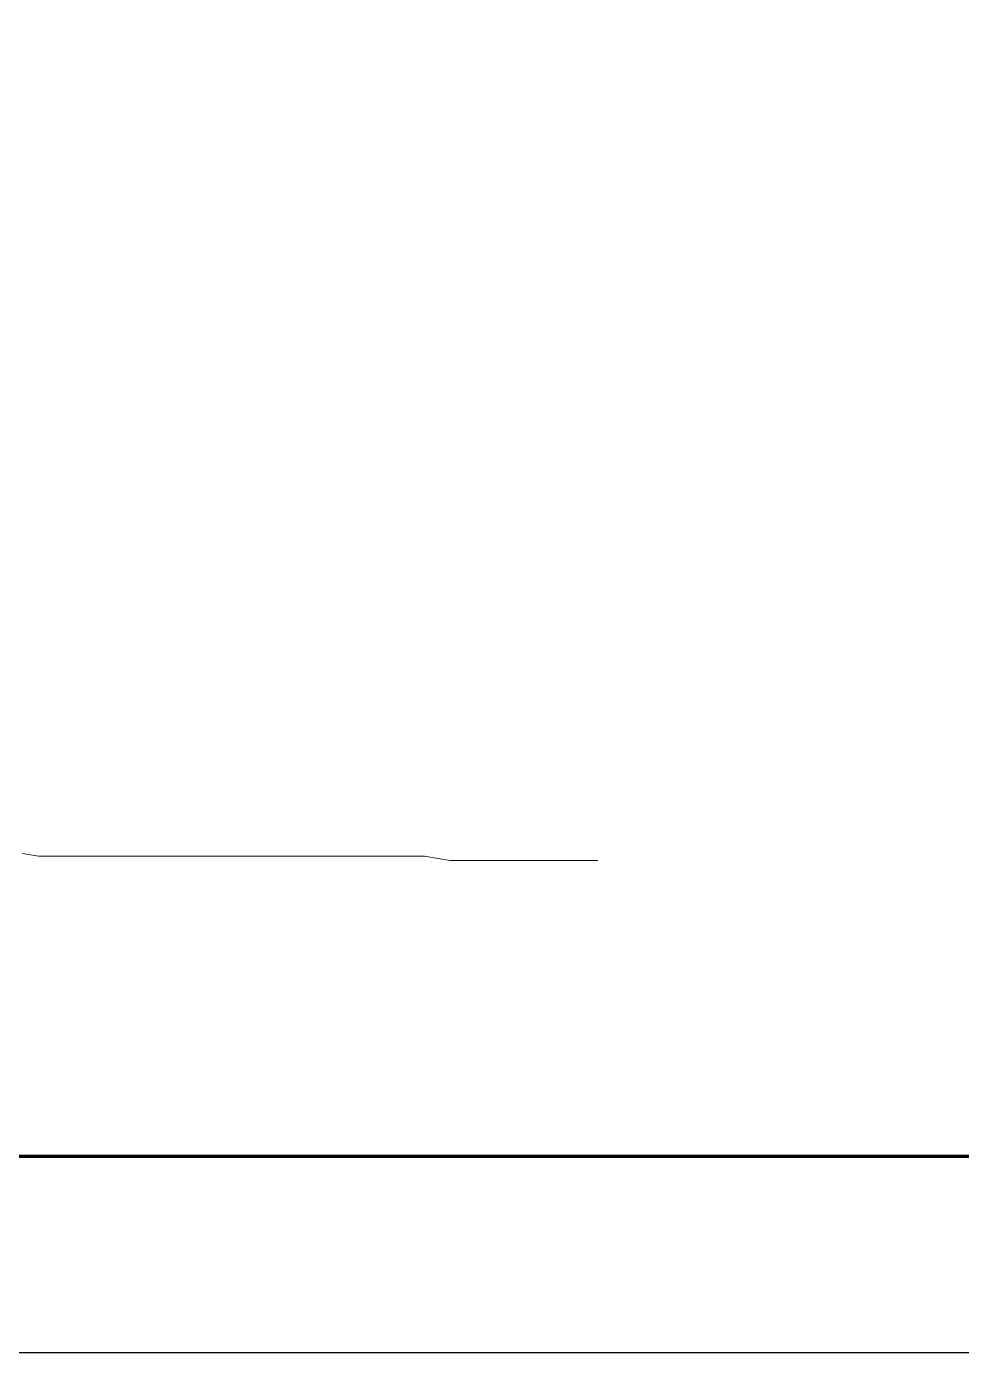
# Model space of a CAD drawing. Header units: millimetres. Extents: x -2078669 to -1085629, y -5987148 to 310365.
# Drawn here: x -1481733 to -1429331, y -4375452 to -4301181 of the extents above; entities that cross this region are included whole.
import ezdxf

# ---------------------------------------------------------------- set-up
doc = ezdxf.new("R2010")
doc.units = ezdxf.units.MM
doc.header["$LTSCALE"] = 500
doc.layers.get('Defpoints').update_dxf_attribs({"color": 153})
doc.layers.add('D-BGD', color=7, linetype='Continuous', lineweight=13)
doc.layers.add('D-TTL', color=2, linetype='Continuous', lineweight=140)

msp = doc.modelspace()

# ---------------------------------------------------------------- linework, layer by layer
at = {"layer": 'D-BGD', "linetype": 'Continuous', "lineweight": 13, "elevation": 708000}
msp.add_lwpolyline([(-1449708.8, -4347899.6), (-1450290.5, -4347899.6), (-1450781, -4347899.6), (-1451443.9, -4347899.6), (-1452222.7, -4347899.6), (-1452799, -4347899.6), (-1453664.5, -4347899.6), (-1454834.2, -4347899.6), (-1455106.2, -4347899.6), (-1455307.5, -4347899.6), (-1456548, -4347899.6), (-1457010.8, -4347899.6), (-1457816, -4347899.6), (-1457989.7, -4347899.6), (-1458224.5, -4347858.9), (-1459431.5, -4347649.6), (-1460324.5, -4347649.6), (-1460873.2, -4347649.6), (-1461614.8, -4347649.6), (-1462315, -4347649.6), (-1462833, -4347649.6), (-1463756.7, -4347649.6), (-1465005.1, -4347649.6), (-1465198.5, -4347649.6), (-1465341.6, -4347649.6), (-1466640.2, -4347649.6), (-1467850.1, -4347649.6), (-1468082, -4347649.6), (-1468395.4, -4347649.6), (-1469523.7, -4347649.6), (-1470358.6, -4347649.6), (-1470965.5, -4347649.6), (-1471785.7, -4347649.6), (-1472407.2, -4347649.6), (-1472867.1, -4347649.6), (-1473849, -4347649.6), (-1475176, -4347649.6), (-1475290.7, -4347649.6), (-1475375.6, -4347649.6), (-1476732.5, -4347649.6), (-1477884.1, -4347649.6), (-1478174.2, -4347649.6), (-1478566.3, -4347649.6), (-1479616, -4347649.6), (-1480392.6, -4347649.6), (-1481057.7, -4347649.6), (-1481956.7, -4347493.8)], dxfattribs=at)
at = {"layer": 'D-TTL'}
msp.add_line((-1777887.6, -4364452.3), (-1377887.6, -4364452.3), dxfattribs=at)
at = {"layer": 'Defpoints', "color": 1}
msp.add_lwpolyline([(-1788137.6, -4375452.3), (-1367637.6, -4375452.3), (-1367637.6, -4078452.3), (-1788137.6, -4078452.3)], close=True, dxfattribs=at)

doc.saveas('drawing.dxf')
